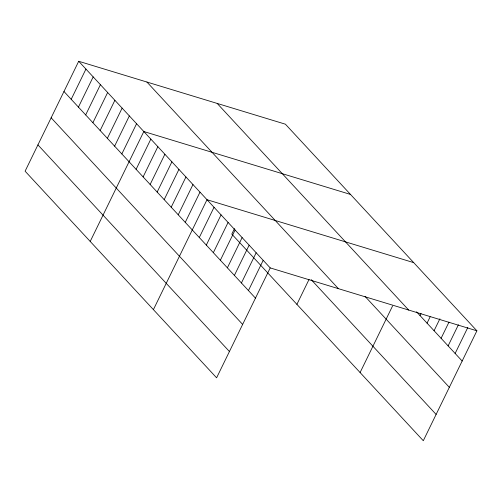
<?xml version="1.0" encoding="UTF-8"?>
<svg xmlns="http://www.w3.org/2000/svg" width="502" height="502" viewBox="0 0 502 502"><rect width="100%" height="100%" fill="white"/><g stroke="black" fill="none" stroke-linecap="round" stroke-linejoin="round"><path stroke-width="0.75" d="M78.707 61.275L25.1 171.188L216.6 377.811L270.208 267.899L78.707 61.275L285.4 124.189L476.9 330.812L423.293 440.725L231.792 234.101L234.49 228.567M71.202 99.308L85.942 69.081M78.438 107.114L93.177 76.888M85.673 114.92L100.413 84.694M92.901 122.726L107.648 92.5M100.136 130.533L114.883 100.306M107.372 138.339L122.118 108.112M114.607 146.145L129.347 115.918M121.842 153.945L136.582 123.724M90.209 241.443L143.817 131.53L350.509 194.437M136.098 169.331L150.838 139.104M143.12 176.905L157.86 146.678M150.142 184.479L164.882 154.258M157.164 192.059L171.904 161.832M164.185 199.633L178.925 169.406M171.207 207.213L185.947 176.986M178.229 214.787L192.969 184.56M185.251 222.361L199.991 192.14M153.405 309.627L207.012 199.714L413.704 262.628M199.294 237.515L214.034 207.288M206.316 245.089L221.056 214.869M213.337 252.669L228.077 222.442M220.359 260.243L235.099 230.016M227.381 267.817L242.121 237.597M234.403 275.397L249.143 245.171M241.424 282.971L256.164 252.744M248.446 290.545L263.186 260.325M296.902 304.35L309.05 279.438M360.097 372.54L392.551 306M420.03 315.576L421.059 313.468M427.051 323.156L430.132 316.831M434.073 330.73L439.903 318.783M441.095 338.304L448.976 322.14M448.117 345.884L458.401 324.794M455.138 353.458L467.82 327.455M270.208 267.899L476.9 330.812M416.516 311.792L462.16 361.032M217.19 103.431L408.691 310.048M365.073 296.418L449.334 387.331M146.917 82.039L338.417 288.663M311.234 279.677L436.119 414.426M63.967 91.502L255.468 298.125M51.141 117.801L242.642 324.417M37.926 144.89L229.427 351.513"/></g></svg>
